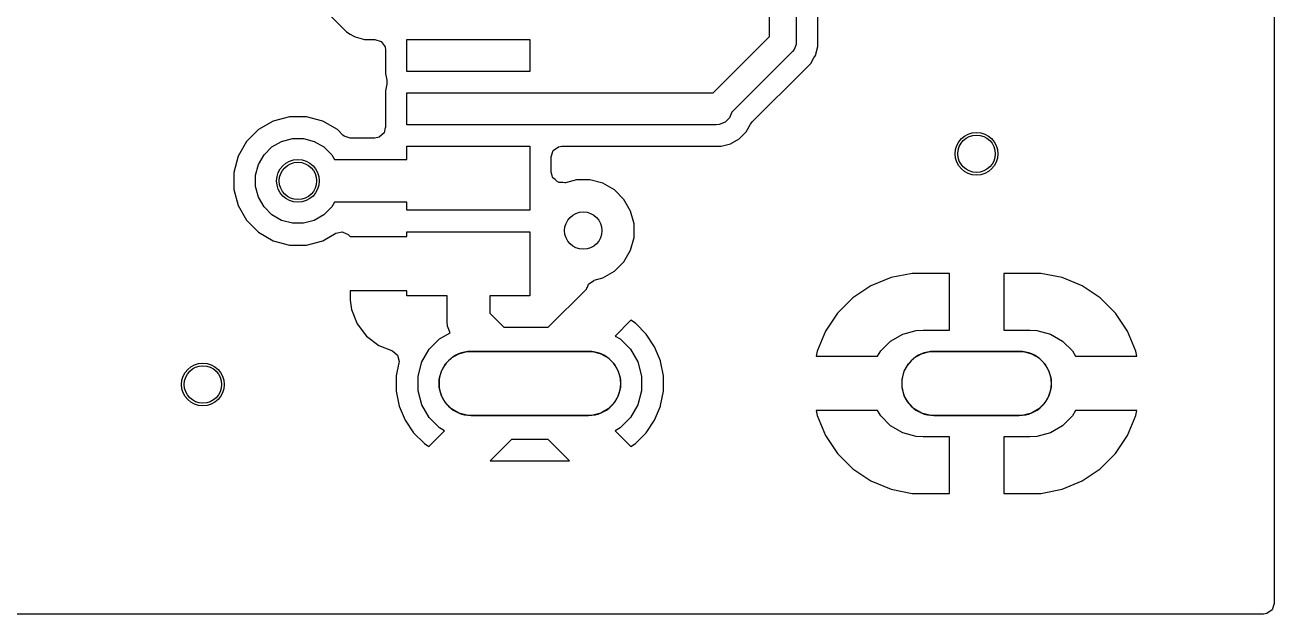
# Model space of a CAD drawing. Extents: x 3.9 to 7.48, y -4.89 to -2.91.
# Drawn here: x 7.0181 to 7.4783, y -4.8871 to -4.6701 of the extents above; entities that cross this region are included whole.
import ezdxf

# ---------------------------------------------------------------- set-up
doc = ezdxf.new("R2010")
doc.units = 0
doc.header["$MEASUREMENT"] = 0
doc.layers.add('BLACK', color=7, linetype='CONTINUOUS')

msp = doc.modelspace()

# ---------------------------------------------------------------- linework, layer by layer
at = {"layer": 'BLACK', "linetype": 'CONTINUOUS'}
for p, q in [((7.47826, -4.35793), (7.47826, -4.88321)), ((7.30228, -4.42978), (7.30228, -4.67635)), ((7.29244, -4.67432), (7.29244, -4.43182)), ((7.31017, -4.67443), (7.31017, -4.48973)), ((7.12263, -4.65869), (7.13658, -4.67263)), ((7.13658, -4.67263), (7.13792, -4.67341)), ((7.13792, -4.67341), (7.13899, -4.67403)), ((7.13899, -4.67403), (7.13899, -4.67403)), ((7.13899, -4.67403), (7.13899, -4.67403)), ((7.13899, -4.67403), (7.13973, -4.67445)), ((7.13973, -4.67445), (7.14324, -4.67539)), ((7.2717, -4.69506), (7.29244, -4.67432)), ((7.31017, -4.67467), (7.31017, -4.67443)), ((7.31017, -4.67443), (7.31017, -4.67443)), ((7.31017, -4.67804), (7.31017, -4.67467)), ((7.14324, -4.67539), (7.14324, -4.67539)), ((7.14324, -4.67539), (7.14687, -4.67539)), ((7.14687, -4.67539), (7.14704, -4.67539)), ((7.14704, -4.67539), (7.14933, -4.67614)), ((7.14933, -4.67614), (7.15075, -4.67808)), ((7.15075, -4.67808), (7.15094, -4.67929)), ((7.15094, -4.67929), (7.15094, -4.68796)), ((7.15883, -4.68718), (7.15883, -4.67537)), ((7.15883, -4.67537), (7.20411, -4.67537)), ((7.20411, -4.67537), (7.20411, -4.68718)), ((7.30145, -4.67909), (7.30084, -4.67983)), ((7.30218, -4.67731), (7.30145, -4.67909)), ((7.30228, -4.67635), (7.30218, -4.67731)), ((7.30218, -4.67731), (7.30218, -4.67731)), ((7.3093, -4.6813), (7.31017, -4.67804)), ((7.30084, -4.67983), (7.27853, -4.70214)), ((7.30523, -4.68661), (7.30761, -4.68422)), ((7.30761, -4.68422), (7.30878, -4.68219)), ((7.30878, -4.68219), (7.3093, -4.6813)), ((7.15094, -4.68796), (7.15142, -4.69036)), ((7.20411, -4.68718), (7.15883, -4.68718)), ((7.28606, -4.70578), (7.30523, -4.68661)), ((7.30523, -4.68661), (7.30523, -4.68661)), ((7.15142, -4.69188), (7.15094, -4.69428)), ((7.15142, -4.69036), (7.15142, -4.69188)), ((7.15094, -4.69428), (7.15094, -4.70784)), ((7.15883, -4.70687), (7.15883, -4.69506)), ((7.15883, -4.69506), (7.20411, -4.69506)), ((7.20411, -4.69506), (7.2717, -4.69506)), ((7.27853, -4.70214), (7.27766, -4.70424)), ((7.10955, -4.70549), (7.10416, -4.7086)), ((7.11556, -4.70388), (7.10955, -4.70549)), ((7.12179, -4.70388), (7.11556, -4.70388)), ((7.1278, -4.70549), (7.12179, -4.70388)), ((7.13319, -4.7086), (7.1278, -4.70549)), ((7.18147, -4.70687), (7.15883, -4.70687)), ((7.27275, -4.70687), (7.18147, -4.70687)), ((7.2739, -4.70675), (7.27275, -4.70687)), ((7.27603, -4.70587), (7.2739, -4.70675)), ((7.27766, -4.70424), (7.27603, -4.70587)), ((7.28379, -4.70943), (7.28544, -4.70659)), ((7.28544, -4.70659), (7.28606, -4.70578)), ((7.10416, -4.7086), (7.09976, -4.713)), ((7.11265, -4.71297), (7.11662, -4.7119)), ((7.11662, -4.7119), (7.12073, -4.7119)), ((7.12073, -4.7119), (7.1247, -4.71297)), ((7.1352, -4.71061), (7.13319, -4.7086)), ((7.13319, -4.7086), (7.13319, -4.7086)), ((7.13567, -4.711), (7.1352, -4.71061)), ((7.13796, -4.71175), (7.13567, -4.711)), ((7.14704, -4.71175), (7.13796, -4.71175)), ((7.1486, -4.71142), (7.14704, -4.71175)), ((7.1504, -4.70982), (7.1486, -4.71142)), ((7.15084, -4.70784), (7.1504, -4.70982)), ((7.15094, -4.70784), (7.15084, -4.70784)), ((7.28122, -4.712), (7.28379, -4.70943)), ((7.09976, -4.713), (7.09664, -4.71839)), ((7.10618, -4.71793), (7.10909, -4.71502)), ((7.10909, -4.71502), (7.11265, -4.71297)), ((7.1247, -4.71297), (7.12826, -4.71502)), ((7.12826, -4.71502), (7.13117, -4.71793)), ((7.15883, -4.71964), (7.15883, -4.71474)), ((7.15883, -4.71474), (7.20411, -4.71474)), ((7.20411, -4.71474), (7.20411, -4.73836)), ((7.212, -4.71866), (7.21275, -4.71637)), ((7.21275, -4.71637), (7.21469, -4.71495)), ((7.21469, -4.71495), (7.2159, -4.71476)), ((7.2159, -4.71476), (7.27457, -4.71476)), ((7.27457, -4.71476), (7.27808, -4.71382)), ((7.27457, -4.71476), (7.27457, -4.71476)), ((7.27808, -4.71382), (7.28122, -4.712)), ((7.09664, -4.71839), (7.09503, -4.7244)), ((7.10413, -4.72149), (7.10618, -4.71793)), ((7.13117, -4.71793), (7.13216, -4.71964)), ((7.13216, -4.71964), (7.15883, -4.71964)), ((7.212, -4.72427), (7.212, -4.71866)), ((7.09503, -4.7244), (7.09503, -4.73063)), ((7.10306, -4.72546), (7.10413, -4.72149)), ((7.10306, -4.72957), (7.10306, -4.72546)), ((7.21236, -4.72551), (7.212, -4.72427)), ((7.21249, -4.72615), (7.21236, -4.72551)), ((7.10413, -4.73354), (7.10306, -4.72957)), ((7.21257, -4.72623), (7.21249, -4.72615)), ((7.21261, -4.72636), (7.21257, -4.72623)), ((7.21345, -4.72705), (7.21261, -4.72636)), ((7.21425, -4.7278), (7.21345, -4.72705)), ((7.21462, -4.72797), (7.21425, -4.7278)), ((7.21488, -4.72808), (7.21462, -4.72797)), ((7.21631, -4.72816), (7.21488, -4.72808)), ((7.21701, -4.72827), (7.21631, -4.72816)), ((7.21714, -4.7282), (7.21701, -4.72827)), ((7.21728, -4.72821), (7.21714, -4.7282)), ((7.22133, -4.72712), (7.21728, -4.72821)), ((7.22626, -4.72712), (7.22133, -4.72712)), ((7.22133, -4.72712), (7.22133, -4.72712)), ((7.23102, -4.7284), (7.22626, -4.72712)), ((7.23529, -4.73086), (7.23102, -4.7284)), ((7.09503, -4.73063), (7.09664, -4.73664)), ((7.10618, -4.7371), (7.10413, -4.73354)), ((7.23877, -4.73435), (7.23529, -4.73086)), ((7.24124, -4.73862), (7.23877, -4.73435)), ((7.09664, -4.73664), (7.09976, -4.74203)), ((7.10909, -4.74001), (7.10618, -4.7371)), ((7.13117, -4.7371), (7.12826, -4.74001)), ((7.13216, -4.73539), (7.13117, -4.7371)), ((7.15883, -4.73539), (7.13216, -4.73539)), ((7.15883, -4.73836), (7.15883, -4.73539)), ((7.20411, -4.73836), (7.15883, -4.73836)), ((7.24251, -4.74338), (7.24124, -4.73862)), ((7.09976, -4.74203), (7.10416, -4.74643)), ((7.11265, -4.74207), (7.10909, -4.74001)), ((7.11662, -4.74313), (7.11265, -4.74207)), ((7.12073, -4.74313), (7.11662, -4.74313)), ((7.1247, -4.74207), (7.12073, -4.74313)), ((7.12826, -4.74001), (7.1247, -4.74207)), ((7.24251, -4.74831), (7.24251, -4.74338)), ((7.10416, -4.74643), (7.10955, -4.74955)), ((7.1278, -4.74955), (7.13261, -4.74677)), ((7.13261, -4.74677), (7.13496, -4.74627)), ((7.13496, -4.74627), (7.13716, -4.74725)), ((7.13716, -4.74725), (7.13731, -4.74739)), ((7.13731, -4.74739), (7.13797, -4.74805)), ((7.13797, -4.74805), (7.15883, -4.74805)), ((7.15883, -4.74805), (7.15883, -4.74624)), ((7.15883, -4.74624), (7.20411, -4.74624)), ((7.20411, -4.74624), (7.20411, -4.76986)), ((7.24124, -4.75307), (7.24251, -4.74831)), ((7.10955, -4.74955), (7.11556, -4.75116)), ((7.11556, -4.75116), (7.11556, -4.75116)), ((7.11556, -4.75116), (7.12179, -4.75116)), ((7.12179, -4.75116), (7.1278, -4.74955)), ((7.12179, -4.75116), (7.12179, -4.75116)), ((7.23877, -4.75734), (7.24124, -4.75307)), ((7.23529, -4.76082), (7.23877, -4.75734)), ((7.23102, -4.76329), (7.23529, -4.76082)), ((7.345, -4.76159), (7.33716, -4.76315)), ((7.35867, -4.76159), (7.345, -4.76159)), ((7.35867, -4.78246), (7.35867, -4.76159)), ((7.35867, -4.76159), (7.35867, -4.76159)), ((7.37867, -4.76159), (7.37867, -4.78246)), ((7.39235, -4.76159), (7.37867, -4.76159)), ((7.37867, -4.76159), (7.37867, -4.76159)), ((7.40019, -4.76315), (7.39235, -4.76159)), ((7.22497, -4.76736), (7.22527, -4.76664)), ((7.22527, -4.76664), (7.22537, -4.76668)), ((7.22537, -4.76668), (7.22572, -4.76561)), ((7.22572, -4.76561), (7.22767, -4.76419)), ((7.22767, -4.76419), (7.22786, -4.76413)), ((7.22786, -4.76413), (7.23102, -4.76329)), ((7.32978, -4.76621), (7.32314, -4.77064)), ((7.33716, -4.76315), (7.32978, -4.76621)), ((7.32978, -4.76621), (7.32978, -4.76621)), ((7.40757, -4.76621), (7.40019, -4.76315)), ((7.41421, -4.77064), (7.40757, -4.76621)), ((7.40757, -4.76621), (7.40757, -4.76621)), ((7.13797, -4.76805), (7.13797, -4.76805)), ((7.13797, -4.76805), (7.13797, -4.77149)), ((7.15883, -4.76805), (7.13797, -4.76805)), ((7.13797, -4.77149), (7.13837, -4.77485)), ((7.15883, -4.76986), (7.15883, -4.76805)), ((7.1736, -4.76986), (7.15883, -4.76986)), ((7.1736, -4.7795), (7.1736, -4.76986)), ((7.20411, -4.76986), (7.18934, -4.76986)), ((7.18934, -4.76986), (7.18934, -4.77624)), ((7.21086, -4.78147), (7.22497, -4.76736)), ((7.32314, -4.77064), (7.31749, -4.77629)), ((7.32314, -4.77064), (7.32314, -4.77064)), ((7.41986, -4.77629), (7.41421, -4.77064)), ((7.41421, -4.77064), (7.41421, -4.77064)), ((7.13837, -4.77485), (7.14047, -4.78018)), ((7.18934, -4.77624), (7.19457, -4.78147)), ((7.31749, -4.77629), (7.31305, -4.78293)), ((7.31749, -4.77629), (7.31749, -4.77629)), ((7.4243, -4.78293), (7.41986, -4.77629)), ((7.41986, -4.77629), (7.41986, -4.77629)), ((7.14047, -4.78018), (7.14394, -4.78475)), ((7.17375, -4.78104), (7.1736, -4.7795)), ((7.24131, -4.77886), (7.2355, -4.78467)), ((7.24297, -4.77997), (7.24131, -4.77886)), ((7.24695, -4.78395), (7.24297, -4.77997)), ((7.14394, -4.78475), (7.14394, -4.78475)), ((7.14394, -4.78475), (7.14851, -4.78822)), ((7.17086, -4.78574), (7.17476, -4.78349)), ((7.17476, -4.78349), (7.17375, -4.78104)), ((7.19457, -4.78147), (7.21086, -4.78147)), ((7.2355, -4.78467), (7.23736, -4.78574)), ((7.25007, -4.78862), (7.24695, -4.78395)), ((7.24695, -4.78395), (7.24695, -4.78395)), ((7.31305, -4.78293), (7.31, -4.79031)), ((7.31305, -4.78293), (7.31305, -4.78293)), ((7.33701, -4.78653), (7.34146, -4.78396)), ((7.34146, -4.78396), (7.34642, -4.78263)), ((7.34642, -4.78263), (7.34899, -4.78246)), ((7.34899, -4.78246), (7.35867, -4.78246)), ((7.37867, -4.78246), (7.38836, -4.78246)), ((7.38836, -4.78246), (7.39093, -4.78263)), ((7.39093, -4.78263), (7.39589, -4.78396)), ((7.39589, -4.78396), (7.40034, -4.78653)), ((7.42735, -4.79031), (7.4243, -4.78293)), ((7.4243, -4.78293), (7.4243, -4.78293)), ((7.14851, -4.78822), (7.15345, -4.79017)), ((7.16434, -4.79423), (7.16704, -4.78956)), ((7.16704, -4.78956), (7.17086, -4.78574)), ((7.23736, -4.78574), (7.24118, -4.78956)), ((7.24118, -4.78956), (7.24387, -4.79423)), ((7.25007, -4.78862), (7.25007, -4.78862)), ((7.25153, -4.79214), (7.25007, -4.78862)), ((7.33337, -4.79016), (7.33701, -4.78653)), ((7.40034, -4.78653), (7.40398, -4.79016)), ((7.15345, -4.79017), (7.15531, -4.7917)), ((7.15585, -4.79455), (7.1549, -4.79933)), ((7.15531, -4.7917), (7.15591, -4.79403)), ((7.15591, -4.79403), (7.15585, -4.79455)), ((7.16295, -4.79944), (7.16434, -4.79423)), ((7.17308, -4.79495), (7.17526, -4.79277)), ((7.17526, -4.79277), (7.17793, -4.79123)), ((7.17793, -4.79123), (7.18091, -4.79043)), ((7.18091, -4.79043), (7.18245, -4.79033)), ((7.18245, -4.79033), (7.22576, -4.79033)), ((7.22576, -4.79033), (7.2273, -4.79043)), ((7.2273, -4.79043), (7.23028, -4.79123)), ((7.23028, -4.79123), (7.23295, -4.79277)), ((7.23295, -4.79277), (7.23513, -4.79495)), ((7.24387, -4.79423), (7.24527, -4.79944)), ((7.25222, -4.79382), (7.25153, -4.79214)), ((7.25225, -4.79395), (7.25222, -4.79382)), ((7.25222, -4.79382), (7.25222, -4.79382)), ((7.25332, -4.79933), (7.25225, -4.79395)), ((7.25225, -4.79395), (7.25225, -4.79395)), ((7.31, -4.79031), (7.30963, -4.79214)), ((7.30963, -4.79214), (7.33223, -4.79214)), ((7.31, -4.79031), (7.31, -4.79031)), ((7.33223, -4.79214), (7.33337, -4.79016)), ((7.34356, -4.79495), (7.34574, -4.79277)), ((7.34574, -4.79277), (7.34841, -4.79123)), ((7.34841, -4.79123), (7.35139, -4.79043)), ((7.35139, -4.79043), (7.35293, -4.79033)), ((7.35293, -4.79033), (7.38442, -4.79033)), ((7.38442, -4.79033), (7.38596, -4.79043)), ((7.38596, -4.79043), (7.38894, -4.79123)), ((7.38894, -4.79123), (7.39161, -4.79277)), ((7.39161, -4.79277), (7.39379, -4.79495)), ((7.40398, -4.79016), (7.40512, -4.79214)), ((7.40512, -4.79214), (7.42772, -4.79214)), ((7.42772, -4.79214), (7.42735, -4.79031)), ((7.42735, -4.79031), (7.42735, -4.79031)), ((7.1549, -4.79933), (7.1549, -4.80495)), ((7.17074, -4.8006), (7.17154, -4.79762)), ((7.17154, -4.79762), (7.17308, -4.79495)), ((7.23513, -4.79495), (7.23667, -4.79762)), ((7.23667, -4.79762), (7.23747, -4.8006)), ((7.25332, -4.80495), (7.25332, -4.79933)), ((7.25332, -4.79933), (7.25332, -4.79933)), ((7.34122, -4.8006), (7.34201, -4.79762)), ((7.34201, -4.79762), (7.34356, -4.79495)), ((7.39379, -4.79495), (7.39533, -4.79762)), ((7.39533, -4.79762), (7.39613, -4.8006)), ((7.16295, -4.80484), (7.16295, -4.79944)), ((7.17074, -4.80368), (7.17074, -4.8006)), ((7.17154, -4.80666), (7.17074, -4.80368)), ((7.23747, -4.80368), (7.23667, -4.80666)), ((7.23747, -4.8006), (7.23747, -4.80368)), ((7.24527, -4.79944), (7.24527, -4.80484)), ((7.34122, -4.80368), (7.34122, -4.8006)), ((7.34201, -4.80666), (7.34122, -4.80368)), ((7.39613, -4.80368), (7.39533, -4.80666)), ((7.39613, -4.8006), (7.39613, -4.80368)), ((7.1549, -4.80495), (7.15599, -4.81047)), ((7.16434, -4.81005), (7.16295, -4.80484)), ((7.17308, -4.80933), (7.17154, -4.80666)), ((7.23667, -4.80666), (7.23513, -4.80933)), ((7.24527, -4.80484), (7.24387, -4.81005)), ((7.25225, -4.81033), (7.25332, -4.80495)), ((7.25332, -4.80495), (7.25332, -4.80495)), ((7.34356, -4.80933), (7.34201, -4.80666)), ((7.39533, -4.80666), (7.39379, -4.80933)), ((7.15599, -4.81047), (7.15599, -4.81047)), ((7.15599, -4.81047), (7.15814, -4.81566)), ((7.16704, -4.81473), (7.16434, -4.81005)), ((7.17526, -4.81151), (7.17308, -4.80933)), ((7.17793, -4.81305), (7.17526, -4.81151)), ((7.18091, -4.81385), (7.17793, -4.81305)), ((7.23028, -4.81305), (7.2273, -4.81385)), ((7.23295, -4.81151), (7.23028, -4.81305)), ((7.23513, -4.80933), (7.23295, -4.81151)), ((7.24387, -4.81005), (7.24118, -4.81473)), ((7.25007, -4.81566), (7.25222, -4.81047)), ((7.25222, -4.81047), (7.25225, -4.81033)), ((7.25222, -4.81047), (7.25222, -4.81047)), ((7.25225, -4.81033), (7.25225, -4.81033)), ((7.30963, -4.81214), (7.31, -4.81397)), ((7.33223, -4.81214), (7.30963, -4.81214)), ((7.33337, -4.81413), (7.33223, -4.81214)), ((7.34574, -4.81151), (7.34356, -4.80933)), ((7.34841, -4.81305), (7.34574, -4.81151)), ((7.35139, -4.81385), (7.34841, -4.81305)), ((7.38894, -4.81305), (7.38596, -4.81385)), ((7.39161, -4.81151), (7.38894, -4.81305)), ((7.39379, -4.80933), (7.39161, -4.81151)), ((7.40512, -4.81214), (7.40398, -4.81413)), ((7.42772, -4.81214), (7.40512, -4.81214)), ((7.42735, -4.81397), (7.42772, -4.81214)), ((7.15814, -4.81566), (7.15814, -4.81566)), ((7.15814, -4.81566), (7.16127, -4.82034)), ((7.17086, -4.81854), (7.16704, -4.81473)), ((7.18245, -4.81395), (7.18091, -4.81385)), ((7.22576, -4.81395), (7.18245, -4.81395)), ((7.2273, -4.81385), (7.22576, -4.81395)), ((7.24118, -4.81473), (7.23736, -4.81854)), ((7.24695, -4.82034), (7.25007, -4.81566)), ((7.25007, -4.81566), (7.25007, -4.81566)), ((7.31, -4.81397), (7.31, -4.81397)), ((7.31, -4.81397), (7.31305, -4.82135)), ((7.33701, -4.81776), (7.33337, -4.81413)), ((7.35293, -4.81395), (7.35139, -4.81385)), ((7.38442, -4.81395), (7.35293, -4.81395)), ((7.38596, -4.81385), (7.38442, -4.81395)), ((7.40398, -4.81413), (7.40034, -4.81776)), ((7.4243, -4.82135), (7.42735, -4.81397)), ((7.42735, -4.81397), (7.42735, -4.81397)), ((7.16127, -4.82034), (7.16127, -4.82034)), ((7.16127, -4.82034), (7.16524, -4.82431)), ((7.16691, -4.82542), (7.17272, -4.81961)), ((7.17272, -4.81961), (7.17086, -4.81854)), ((7.23736, -4.81854), (7.2355, -4.81961)), ((7.2355, -4.81961), (7.24131, -4.82542)), ((7.24297, -4.82431), (7.24695, -4.82034)), ((7.24695, -4.82034), (7.24695, -4.82034)), ((7.31305, -4.82135), (7.31305, -4.82135)), ((7.31305, -4.82135), (7.31749, -4.82799)), ((7.34146, -4.82033), (7.33701, -4.81776)), ((7.34642, -4.82166), (7.34146, -4.82033)), ((7.34899, -4.82183), (7.34642, -4.82166)), ((7.35867, -4.82183), (7.34899, -4.82183)), ((7.35867, -4.84269), (7.35867, -4.82183)), ((7.38836, -4.82183), (7.37867, -4.82183)), ((7.37867, -4.82183), (7.37867, -4.84269)), ((7.39093, -4.82166), (7.38836, -4.82183)), ((7.39589, -4.82033), (7.39093, -4.82166)), ((7.40034, -4.81776), (7.39589, -4.82033)), ((7.41986, -4.82799), (7.4243, -4.82135)), ((7.4243, -4.82135), (7.4243, -4.82135)), ((7.16524, -4.82431), (7.16524, -4.82431)), ((7.16524, -4.82431), (7.16691, -4.82542)), ((7.19736, -4.82281), (7.18948, -4.83069)), ((7.21086, -4.82281), (7.19736, -4.82281)), ((7.21873, -4.83069), (7.21086, -4.82281)), ((7.24131, -4.82542), (7.24297, -4.82431)), ((7.18948, -4.83069), (7.21873, -4.83069)), ((7.31749, -4.82799), (7.31749, -4.82799)), ((7.31749, -4.82799), (7.32314, -4.83364)), ((7.41421, -4.83364), (7.41986, -4.82799)), ((7.41986, -4.82799), (7.41986, -4.82799)), ((7.32314, -4.83364), (7.32314, -4.83364)), ((7.32314, -4.83364), (7.32978, -4.83808)), ((7.40757, -4.83808), (7.41421, -4.83364)), ((7.41421, -4.83364), (7.41421, -4.83364)), ((7.32978, -4.83808), (7.32978, -4.83808)), ((7.32978, -4.83808), (7.33716, -4.84114)), ((7.40019, -4.84114), (7.40757, -4.83808)), ((7.40757, -4.83808), (7.40757, -4.83808)), ((7.33716, -4.84114), (7.345, -4.84269)), ((7.345, -4.84269), (7.345, -4.84269)), ((7.345, -4.84269), (7.35867, -4.84269)), ((7.35867, -4.84269), (7.35867, -4.84269)), ((7.37867, -4.84269), (7.37867, -4.84269)), ((7.37867, -4.84269), (7.39235, -4.84269)), ((7.39235, -4.84269), (7.40019, -4.84114)), ((7.39235, -4.84269), (7.39235, -4.84269)), ((7.47752, -4.8855), (7.47557, -4.88691)), ((7.47826, -4.88321), (7.47752, -4.8855)), ((7.47436, -4.8871), (3.90299, -4.8871)), ((7.47557, -4.88691), (7.47436, -4.8871))]:
    msp.add_line(p, q, dxfattribs=at)
at = {"layer": 'BLACK'}
for centre, radius in [((7.36867, -4.71752), 0.00787), ((7.11867, -4.72752), 0.00787), ((7.22379, -4.74584), 0.00689), ((7.08367, -4.80252), 0.00787)]:
    msp.add_circle(centre, radius, dxfattribs=at)
at = {"layer": 'WHITE', "linetype": 'CONTINUOUS'}
for p, q in [((7.22576, -4.79033), (7.18245, -4.79033)), ((7.38442, -4.79033), (7.35293, -4.79033)), ((7.18245, -4.81395), (7.22576, -4.81395)), ((7.35293, -4.81395), (7.38442, -4.81395))]:
    msp.add_line(p, q, dxfattribs=at)
at = {"layer": 'WHITE'}
for centre in [(7.36867, -4.71752), (7.11867, -4.72752), (7.22379, -4.74584), (7.08367, -4.80252)]:
    msp.add_circle(centre, 0.00689, dxfattribs=at)
for centre, start, end in [((7.18245, -4.80214), 90, 270), ((7.22576, -4.80214), 270, 450), ((7.35293, -4.80214), 90, 270), ((7.38442, -4.80214), 270, 450)]:
    msp.add_arc(centre, 0.01181, start, end, dxfattribs=at)

doc.saveas('drawing.dxf')
